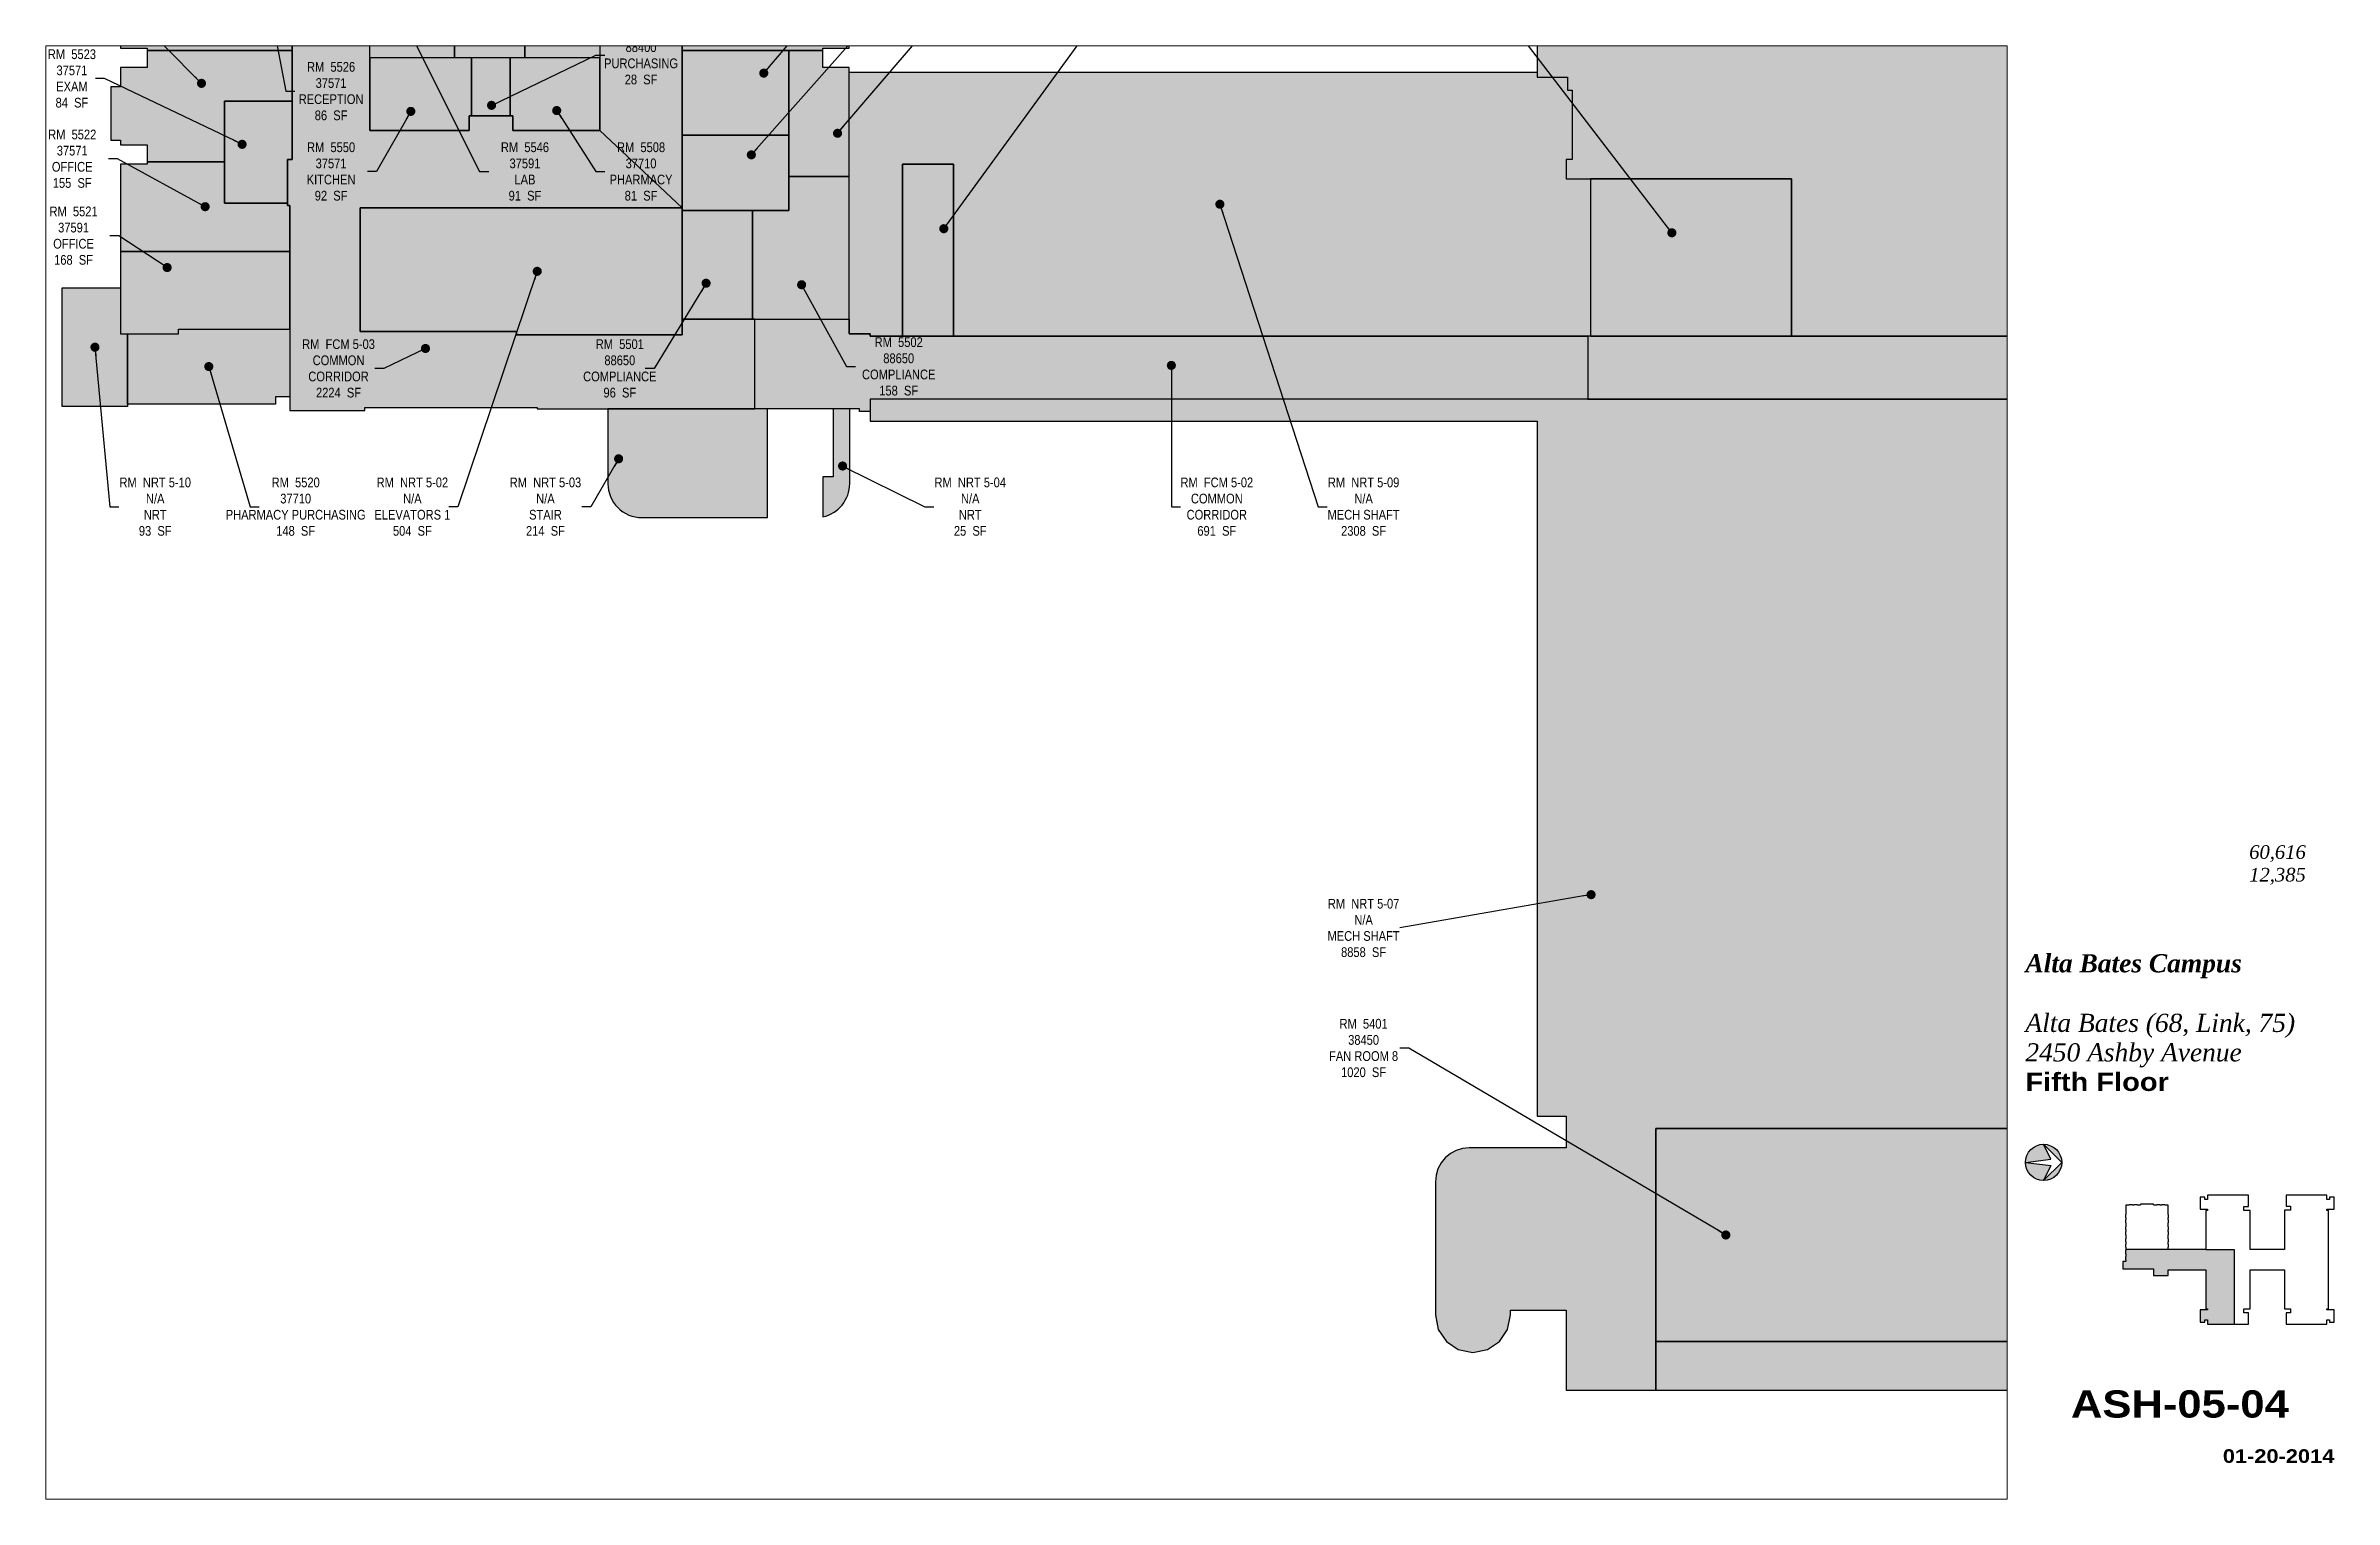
# Paper-space layout '04' of a CAD drawing. Header units: inches. Extents: x 0.9 to 16.7, y 0.5 to 10.5.
# The model-space entities are those that its viewports show. They can reach past a viewport. Long polylines and large blocks are cut down to what shows.
import ezdxf
from ezdxf.enums import TextEntityAlignment as Align

# ---------------------------------------------------------------- set-up
doc = ezdxf.new("R2010")
doc.units = ezdxf.units.IN
doc.header["$MEASUREMENT"] = 0
for name, color, linetype in [('0-LABEL', 3, 'Continuous'), ('1-NRT', 200, 'Continuous'), ('1-NRT-PTN', 253, 'Continuous'), ('3-FCM', 190, 'Continuous'), ('3-FCM-PTN', 9, 'Continuous'), ('4-OCC', 6, 'Continuous'), ('4-OCC-PTN', 95, 'Continuous'), ('T-5', 5, 'Continuous'), ('T-8', 8, 'Continuous')]:
    doc.layers.add(name, color=color, linetype=linetype)
doc.layers.add('T-VWPRT', color=1, linetype='Continuous', plot=False)
doc.styles.add('ArialB', font='')
doc.styles.add('ArialN', font='ARIALN.TTF')
doc.styles.add('TimesI', font='timesi.ttf')
doc.styles.add('TimesIB', font='timesbi.ttf')
doc.styles.get('ArialB').set_extended_font_data('Arial Black')
doc.dimstyles.new('AB-195', dxfattribs={"dimscale": 195, "dimtxt": 0.070312, "dimasz": 0.0625, "dimexe": 0.0625, "dimexo": 0.125, "dimgap": 0.25, "dimtad": 0, "dimdec": 4, "dimrnd": 0.0625, "dimzin": 0, "dimdsep": 46, "dimlunit": 4, "dimtxsty": 'ArialN', "dimblk": 'ARCHTICK', "dimcen": 0.0625, "dimclrd": 256, "dimclre": 256, "dimclrt": 256, "dimadec": 0, "dimazin": 0, "dimtfac": 1, "dimtdec": 4, "dimtofl": 0, "dimtmove": 2, "dimatfit": 3, "dimldrblk": 'DOT', "dimfxl": 0, "dimfrac": 2, "dimtolj": 1, "dimtzin": 0, "dimlwd": -1, "dimlwe": -1, "dimarcsym": 0})

# ---------------------------------------------------------------- blocks, each defined once
blk = doc.blocks.new('AB-TB-text')
for tag, style, p in [('GROSS', 'TimesI', (1.93, 4.406)), ('USEABLE', 'TimesI', (1.93, 4.25)), ('DATE', 'ArialB', (2.125, 0.25))]:
    blk.add_attdef(tag, text='', height=0.0938, dxfattribs=dict(style=style)).set_placement(p, align=Align.RIGHT)
for tag, style, p in [('CAMPUS', 'TimesIB', (0, 3.75)), ('PAVILION', 'TimesI', (0, 3.547)), ('BUILDING', 'TimesI', (0, 3.34)), ('STREET', 'TimesI', (0, 3.137)), ('FLOOR', 'ArialB', (0, 2.934))]:
    blk.add_attdef(tag, text='', height=0.125, dxfattribs=dict(style=style)).set_placement(p, align=Align.TOP_LEFT)
at = {"style": 'ArialB'}
blk.add_attdef('DWG#', text='', height=0.188, dxfattribs=at).set_placement((1.062, 0.749), align=Align.TOP_CENTER)
blk = doc.blocks.new('n-arrow')
h = blk.add_hatch(color=256)
h.paths.add_polyline_path([(0, 0.125), (0.125, 0, 0.414214)])
h.paths.add_polyline_path([(0, 0.125, 0.414214), (-0.125, 0), (0.051, 0.022)])
h = blk.add_hatch(color=256)
h.paths.add_polyline_path([(0.051, -0.022), (-0.125, 0, 0.414214), (0, -0.125)])
h.paths.add_polyline_path([(0.125, 0), (0, -0.125, 0.414214)])
for p, q in [((-0.125, 0), (0.051, 0.022)), ((-0.125, 0), (0.051, -0.022)), ((0, 0.125), (0.125, 0)), ((0.051, 0.022), (0, 0.125)), ((0, -0.125), (0.125, 0)), ((0.051, -0.022), (0, -0.125))]:
    blk.add_line(p, q)
blk.add_circle((0, 0), 0.125)
blk = doc.blocks.new('_ArchTick')
at = {"const_width": 0.15}
blk.add_lwpolyline([(-0.5, -0.5), (0.5, 0.5)], dxfattribs=at)
blk = doc.blocks.new('_Dot')
at = {"lineweight": -2}
blk.add_line((-0.5, 0), (-1, 0), dxfattribs=at)
at = {"const_width": 0.5}
blk.add_lwpolyline([(-0.25, 0, 1), (0.25, 0, 1)], format="xyb", close=True, dxfattribs=at)

msp = doc.modelspace()

# ---------------------------------------------------------------- hatches: boundary and pattern name
at = {"layer": '1-NRT-PTN'}
h = msp.add_hatch(color=256, dxfattribs=at)
h.paths.add_polyline_path([(4948.3, 3292), (4948.3, 3080.7), (5422.8, 3080.7), (5422.8, 3155.5), (5546.3, 3155.5), (5546.3, 3298.5), (5582, 3298.5), (5582, 3311.5), (5900.5, 3311.5), (5900.5, 3292), (6105.3, 3292), (6105.3, 3321.2), (6209.3, 3321.2), (6209.3, 3292), (6518, 3292), (6518, 3087.2), (6371.8, 3087.2), (6371.8, 2996.2), (6479, 2996.2), (6479, 2034.2), (6518, 2034.2), (6846.3, 2018), (7359.8, 2018), (7359.8, 1732), (7480, 1667), (7480, 1774.2), (7554.7, 1774.2), (7554.7, 1767.7, 1), (7655.5, 1767.7), (7655.5, 1946.5, 0.414214), (7610, 1992), (7480, 1992), (7480, 2031), (7519, 2031), (7519, 4367.7), (7480, 4367.7), (7480, 4410), (7610, 4410, 0.414214), (7655.5, 4455.5), (7655.5, 4634.3, 1.066888), (7555.2, 4627.7), (7480, 4627.7), (7480, 4731.7), (7359.8, 4670), (7359.8, 4384), (6846.3, 4384), (6518, 4367.7), (6479, 4367.7), (6479, 3435), (5647, 3435), (5647, 4367.7), (5608, 4367.7), (5279.8, 4384), (4766.2, 4384), (4766.2, 4670), (4646, 4735), (4646, 4627.7), (4571.3, 4627.7), (4571.3, 4634.3, 1.000001), (4470.5, 4634.3), (4470.5, 4455.5, 0.414214), (4516, 4410), (4646, 4410), (4646, 4367.7), (4607, 4367.7), (4607, 3435), (4607, 3428.5), (4648, 3428.5), (4648, 3411), (4654, 3411), (4654, 3318), (4646, 3318), (4646, 3292), (4678.5, 3292)])
h.paths.add_polyline_path([(5608, 4367.7), (5608, 4735), (4646, 4735), (4766.2, 4670), (5279.8, 4670), (5279.8, 4384)], flags=16)
h.paths.add_polyline_path([(6518, 4367.7), (6846.3, 4384), (6846.3, 4670), (7359.8, 4670), (7480, 4731.7), (6518, 4731.7)], flags=16)
h.paths.add_polyline_path([(6846.3, 2018), (6518, 2034.2), (6518, 1667), (7480, 1667), (7359.8, 1732), (6846.3, 1732)], flags=17)
for points in [[(3684, 3435), (4607, 3435), (4607, 3428.5), (4648, 3428.5), (4648, 3411), (4654, 3411), (4654, 3318), (4646, 3318), (4646, 3292), (4678.5, 3292), (4678.5, 3080.7), (3823.8, 3080.7), (3823.8, 3311.5), (3755.5, 3311.5), (3755.5, 3080.7), (3712, 3080.7), (3712, 3084), (3684, 3084)], [(3459.8, 3253), (3027.5, 3253), (3027.5, 3087.2), (3237.3, 3087.2), (3237.3, 3082.8), (3459.8, 3082.8)], [(2627.8, 3145.7), (2705.8, 3145.7), (2705.8, 3084), (2715.5, 3084), (2715.5, 2986.5), (2627.8, 2986.5)], [(5647, 2996.2), (3712, 2996.2), (3712, 2989.7), (3712, 2967), (4607, 2967), (4607, 2034.2), (4646, 2034.2), (4766.2, 2018), (5279.8, 2018), (5279.8, 1732), (4766.2, 1732), (4766.2, 1667), (5608, 1667), (5608, 2034.2), (5647, 2034.2)], [(4571.3, 1767.7, -1), (4470.5, 1767.7), (4470.5, 1946.5, -0.414214), (4516, 1992), (4646, 1992), (4646, 2034.2), (4766.2, 2018), (4766.2, 1667), (4646, 1667), (4646, 1774.2), (4571.3, 1774.2)]]:
    msp.add_hatch(color=256, dxfattribs=at).paths.add_polyline_path(points)
h = msp.add_hatch(color=256, dxfattribs=at)
edge = h.paths.add_edge_path()
edge.add_line((3405.5, 2837.5), (3574, 2837.5))
edge.add_line((3574, 2837.5), (3574, 2898.5))
edge.add_line((3574, 2898.5), (3574, 2911))
edge.add_line((3574, 2911), (3574, 2983.2))
edge.add_line((3574, 2983.2), (3360, 2983.2))
edge.add_line((3360, 2983.2), (3360, 2976.7))
edge.add_line((3360, 2976.7), (3360, 2913))
edge.add_line((3360, 2913), (3360, 2883))
edge.add_arc((3405.5, 2883), 45.5, 179.9999, 270)
h = msp.add_hatch(color=256, dxfattribs=at)
edge = h.paths.add_edge_path()
edge.add_line((3684.5, 2883), (3684.5, 2983.2))
edge.add_line((3684.5, 2983.2), (3662.5, 2983.2))
edge.add_line((3662.5, 2983.2), (3662.5, 2892))
edge.add_line((3662.5, 2892), (3648.5, 2892))
edge.add_line((3648.5, 2892), (3648.5, 2838.5))
edge.add_arc((3639, 2883), 45.5, 282.0515, 360)
at = {"layer": '3-FCM-PTN'}
h = msp.add_hatch(color=256, dxfattribs=at)
h.dxf.hatch_style = 1
h.paths.add_polyline_path([(2980.8, 4088.2), (2975.5, 4088.2), (2975.5, 4101.2), (2934, 4101.2), (2934, 4067.2), (2938, 4067.2), (2938, 3958.2), (2936.5, 3958.2), (2936.5, 3568.2), (3089, 3568.2), (3089, 3646.8), (3039, 3646.8), (3039, 3727.6), (3066.5, 3727.6), (3066.5, 3753.5), (3349.3, 3753.5), (3349.3, 3357), (3232.3, 3357), (3232.3, 3376.5), (3173.8, 3376.5), (3173.8, 3357), (3040.5, 3357), (3040.5, 3568.2), (2936.5, 3568.2), (2936.5, 3318), (2930, 3318), (2930, 3256.2), (2933.3, 3256.2), (2933.3, 2981.2), (3033.8, 2981.2), (3033.8, 2985.3), (3265.3, 2985.3), (3265.3, 2983.2), (3557.2, 2983.2), (3557.2, 3103.5), (3459.8, 3103.5), (3459.8, 3082.8), (3237.3, 3082.8), (3237.3, 3087.2), (3027.5, 3087.2), (3027.5, 3253), (3459.8, 3253), (3459.8, 4087.3), (3355.8, 4087.3), (3355.8, 3851), (3349.3, 3851), (3349.3, 3838), (3040.5, 3838), (3040.5, 3870.5), (3047, 3870.5), (3047, 3922.5), (3040.5, 3922.5), (3040.5, 4041.4), (2974.7, 4041.3), (2974.7, 4081.7), (2980.8, 4081.7)])
for points in [[(3557.2, 3103.5), (3684, 3103.5), (3684, 3084), (3712, 3084), (3712, 3080.7), (4675.3, 3080.7), (4675.3, 2996.2), (3712, 2996.2), (3712, 2980), (3697.5, 2980), (3697.5, 2983.2), (3557.2, 2983.2)], [(4675.3, 2996.2), (6371.8, 2996.2), (6371.8, 3087.2), (6209.3, 3087.2), (6209.3, 3080.7), (6105.3, 3080.7), (6105.3, 3087.2), (5900.5, 3087.2), (5900.5, 3080.7), (5578.8, 3080.7), (5578.8, 3090.5), (5552.8, 3090.5), (5552.8, 3080.7), (4675.3, 3080.7)]]:
    msp.add_hatch(color=256, dxfattribs=at).paths.add_polyline_path(points)
at = {"layer": '4-OCC-PTN'}
for color, points in [(58, [(3648.3, 3733.2), (3459.8, 3733.2), (3459.8, 3464.2), (3648.3, 3464.2), (3648.3, 3467.5), (3684, 3467.5), (3684, 3730.7), (3648.3, 3730.7)]), (138, [(3089, 3640), (3105.5, 3656), (3248.5, 3656), (3248.5, 3454.5), (3154.3, 3454.5), (3154.3, 3571.5), (3089, 3571.5)]), (138, [(2936.5, 3464.2), (2936.5, 3532.5), (2845.5, 3532.5), (2845.5, 3600.7), (2705.8, 3600.7), (2705.8, 3467.5), (2741.5, 3467.5), (2741.5, 3464.2)]), (77, [(3248.5, 3610.5), (3349.3, 3610.5), (3349.3, 3454.5), (3248.5, 3454.5)]), (138, [(3089, 3571.5), (3154.3, 3571.5), (3154.3, 3454.5), (3040.5, 3454.5), (3040.5, 3568.2), (3089, 3568.2)]), (40, [(2936.5, 3396), (2936.5, 3464.2), (2741.5, 3464.2), (2741.5, 3441.5), (2705.8, 3441.5), (2705.8, 3415.5), (2692.8, 3415.5), (2692.8, 3344), (2705.8, 3344), (2705.8, 3337.5), (2741.5, 3337.5), (2741.5, 3314.7), (2845.5, 3314.7), (2845.5, 3396)]), (40, [(3177, 3454.5), (3040.5, 3454.5), (3040.5, 3357), (3173.8, 3357), (3173.8, 3376.5), (3177, 3376.5)]), (41, [(3229, 3376.5), (3229, 3454.5), (3177, 3454.5), (3177, 3376.5)]), (77, [(3349.3, 3454.5), (3248.5, 3454.5), (3229, 3454.5), (3229, 3376.5), (3232.3, 3376.5), (3232.3, 3357), (3349.3, 3357)]), (31, [(3459.8, 3350.5), (3602.8, 3350.5), (3602.8, 3464.2), (3459.8, 3464.2)]), (62, [(3602.8, 3464.2), (3602.8, 3295.2), (3684, 3295.2), (3684, 3441.5), (3648.3, 3441.5), (3648.3, 3464.2)]), (40, [(2930, 3259.5), (2930, 3318), (2936.5, 3318), (2936.5, 3396), (2845.5, 3396), (2845.5, 3259.5)]), (20, [(3459.8, 3249.7), (3602.8, 3249.7), (3602.8, 3350.5), (3459.8, 3350.5)]), (40, [(2845.5, 3314.7), (2741.5, 3314.7), (2741.5, 3311.5), (2705.8, 3311.5), (2705.8, 3194.5), (2933.3, 3194.5), (2933.3, 3256.2), (2930, 3256.2), (2930, 3259.5), (2845.5, 3259.5)]), (20, [(3554, 3103.5), (3684, 3103.5), (3684, 3295.2), (3602.8, 3295.2), (3602.8, 3249.7), (3554, 3249.7)]), (55, [(3823.8, 3311.5), (3823.8, 3080.7), (3755.5, 3080.7), (3755.5, 3311.5)]), (55, [(4678.5, 3292), (4678.5, 3080.7), (4948.3, 3080.7), (4948.3, 3292)]), (20, [(3554, 3103.5), (3554, 3249.7), (3459.8, 3249.7), (3459.8, 3103.5)]), (138, [(2933.3, 3194.5), (2705.8, 3194.5), (2705.8, 3084), (2783.8, 3084), (2783.8, 3090.5), (2933.3, 3090.5)]), (77, [(2933.3, 2999.5), (2913.8, 2999.5), (2913.8, 2989.7), (2715.5, 2989.7), (2715.5, 3074.2), (2715.5, 3084), (2783.8, 3084), (2783.8, 3090.5), (2933.3, 3090.5)]), (55, [(4766.2, 2018), (4766.2, 1732), (4971, 1732), (5279.8, 1732), (5279.8, 2018)])]:
    msp.add_hatch(color=color, dxfattribs=at).paths.add_polyline_path(points)

# ---------------------------------------------------------------- linework, layer by layer
at = {"layer": '1-NRT'}
for points in [[(4607, 4367.7), (4607, 3435), (4607, 3428.5), (4648, 3428.5), (4648, 3411), (4654, 3411), (4654, 3318), (4646, 3318), (4646, 3292), (4678.5, 3292), (4948.3, 3292), (4948.3, 3080.7), (5422.8, 3080.7)], [(5279.8, 1732), (4766.2, 1732), (4766.2, 1667), (5608, 1667)]]:
    msp.add_lwpolyline(points, dxfattribs=at)
for points in [[(3684, 3435), (4607, 3435), (4607, 3428.5), (4648, 3428.5), (4648, 3411), (4654, 3411), (4654, 3318), (4646, 3318), (4646, 3292), (4678.5, 3292), (4678.5, 3080.7), (3823.8, 3080.7), (3823.8, 3311.5), (3755.5, 3311.5), (3755.5, 3080.7), (3712, 3080.7), (3712, 3084), (3684, 3084)], [(3459.8, 3253), (3027.5, 3253), (3027.5, 3087.2), (3237.3, 3087.2), (3237.3, 3082.8), (3459.8, 3082.8)], [(2627.8, 3145.7), (2705.8, 3145.7), (2705.8, 3084), (2715.5, 3084), (2715.5, 2986.5), (2627.8, 2986.5)]]:
    msp.add_lwpolyline(points, close=True, dxfattribs=at)
for points in [[(3405.5, 2837.5), (3574, 2837.5), (3574, 2898.5), (3574, 2911), (3574, 2983.2), (3360, 2983.2), (3360, 2976.7), (3360, 2976.7), (3360, 2913), (3360, 2913), (3360, 2883, 0.414214)], [(3684.5, 2883), (3684.5, 2983.2), (3662.5, 2983.2), (3662.5, 2892), (3648.5, 2892), (3648.5, 2838.5, 0.353866)]]:
    msp.add_lwpolyline(points, format="xyb", close=True, dxfattribs=at)
msp.add_lwpolyline([(5647, 2996.2), (3712, 2996.2), (3712, 2989.7), (3712, 2967), (4607, 2967), (4607, 2034.2), (4646, 2034.2), (4646, 1992), (4516, 1992, 0.414214), (4470.5, 1946.5), (4470.5, 1767.7, 1), (4571.3, 1767.7), (4571.3, 1774.2), (4646, 1774.2), (4646, 1667), (4766.2, 1667), (4766.2, 2018), (5279.8, 2018)], format="xyb", dxfattribs=at)
at = {"layer": '3-FCM'}
for points in [[(3349.3, 3753.5), (3349.3, 3357), (3232.3, 3357), (3232.3, 3376.5), (3173.8, 3376.5), (3173.8, 3357), (3040.5, 3357), (3040.5, 3568.2)], [(2936.5, 3568.2), (2936.5, 3318), (2930, 3318), (2930, 3256.2), (2933.3, 3256.2), (2933.3, 2981.2), (3033.8, 2981.2), (3033.8, 2985.3), (3265.3, 2985.3), (3265.3, 2983.2), (3557.2, 2983.2), (3557.2, 3103.5), (3459.8, 3103.5), (3459.8, 3082.8), (3237.3, 3082.8), (3237.3, 3087.2), (3027.5, 3087.2), (3027.5, 3253), (3459.8, 3253), (3459.8, 4087.3)]]:
    msp.add_lwpolyline(points, dxfattribs=at)
for points in [[(3557.2, 3103.5), (3684, 3103.5), (3684, 3084), (3712, 3084), (3712, 3080.7), (4675.3, 3080.7), (4675.3, 2996.2), (3712, 2996.2), (3712, 2980), (3697.5, 2980), (3697.5, 2983.2), (3557.2, 2983.2)], [(4675.3, 2996.2), (6371.8, 2996.2), (6371.8, 3087.2), (6209.3, 3087.2), (6209.3, 3080.7), (6105.3, 3080.7), (6105.3, 3087.2), (5900.5, 3087.2), (5900.5, 3080.7), (5578.8, 3080.7), (5578.8, 3090.5), (5552.8, 3090.5), (5552.8, 3080.7), (4675.3, 3080.7)]]:
    msp.add_lwpolyline(points, close=True, dxfattribs=at)
at = {"layer": '3-FCM-PTN'}
msp.add_line((3349.3, 3357), (3459.8, 3253), dxfattribs=at)
at = {"layer": '4-OCC'}
for points in [[(3648.3, 3733.2), (3459.8, 3733.2), (3459.8, 3464.2), (3648.3, 3464.2), (3648.3, 3467.5), (3684, 3467.5), (3684, 3730.7), (3648.3, 3730.7)], [(3089, 3640), (3105.5, 3656), (3248.5, 3656), (3248.5, 3454.5), (3154.3, 3454.5), (3154.3, 3571.5), (3089, 3571.5)], [(2936.5, 3464.2), (2936.5, 3532.5), (2845.5, 3532.5), (2845.5, 3600.7), (2705.8, 3600.7), (2705.8, 3467.5), (2741.5, 3467.5), (2741.5, 3464.2), (2936.5, 3464.2)], [(3248.5, 3610.5), (3349.3, 3610.5), (3349.3, 3454.5), (3248.5, 3454.5)], [(3089, 3571.5), (3154.3, 3571.5), (3154.3, 3454.5), (3040.5, 3454.5), (3040.5, 3568.2), (3089, 3568.2)], [(2936.5, 3396), (2936.5, 3464.2), (2741.5, 3464.2), (2741.5, 3441.5), (2705.8, 3441.5), (2705.8, 3415.5), (2692.8, 3415.5), (2692.8, 3344), (2705.8, 3344), (2705.8, 3337.5), (2741.5, 3337.5), (2741.5, 3314.7), (2845.5, 3314.7), (2845.5, 3396)], [(3177, 3454.5), (3040.5, 3454.5), (3040.5, 3357), (3173.8, 3357), (3173.8, 3376.5), (3177, 3376.5)], [(3229, 3376.5), (3229, 3454.5), (3177, 3454.5), (3177, 3376.5)], [(3349.3, 3454.5), (3248.5, 3454.5), (3229, 3454.5), (3229, 3376.5), (3232.3, 3376.5), (3232.3, 3357), (3349.3, 3357)], [(3459.8, 3350.5), (3602.8, 3350.5), (3602.8, 3464.2), (3459.8, 3464.2)], [(3602.8, 3464.2), (3602.8, 3295.2), (3602.8, 3295.2), (3684, 3295.2), (3684, 3441.5), (3648.3, 3441.5), (3648.3, 3464.2)], [(2930, 3259.5), (2930, 3318), (2936.5, 3318), (2936.5, 3396), (2845.5, 3396), (2845.5, 3259.5)], [(3459.8, 3249.7), (3602.8, 3249.7), (3602.8, 3350.5), (3459.8, 3350.5)], [(3554, 3249.7), (3554, 3103.5), (3684, 3103.5), (3684, 3295.2), (3602.8, 3295.2), (3602.8, 3249.7), (3554, 3249.7)], [(3823.8, 3311.5), (3823.8, 3080.7), (3755.5, 3080.7), (3755.5, 3311.5)], [(4678.5, 3292), (4678.5, 3080.7), (4948.3, 3080.7), (4948.3, 3292)], [(3554, 3103.5), (3554, 3249.7), (3459.8, 3249.7), (3459.8, 3103.5)], [(2933.3, 3194.5), (2705.8, 3194.5), (2705.8, 3084), (2783.8, 3084), (2783.8, 3090.5), (2933.3, 3090.5)], [(2933.3, 2999.5), (2913.8, 2999.5), (2913.8, 2989.7), (2715.5, 2989.7), (2715.5, 3074.2), (2715.5, 3084), (2783.8, 3084), (2783.8, 3090.5), (2933.3, 3090.5)], [(4766.2, 2018), (4766.2, 1732), (4971, 1732), (4971, 1732), (5279.8, 1732), (5279.8, 2018)]]:
    msp.add_lwpolyline(points, close=True, dxfattribs=at)
msp.add_lwpolyline([(2845.5, 3314.7), (2741.5, 3314.7), (2741.5, 3311.5), (2705.8, 3311.5), (2705.8, 3194.5), (2933.3, 3194.5), (2933.3, 3256.2), (2930, 3256.2), (2930, 3259.5), (2845.5, 3259.5), (2845.5, 3314.7)], dxfattribs=at)

# ---------------------------------------------------------------- texts
at = {"layer": '0-LABEL', "char_height": 13, "attachment_point": 5, "style": 'ArialN'}
for s, insert in [('RM  5527\\P37571\\POFFICE\\P75  SF', (2988.5, 3520)), ('RM  5551\\P88400\\PPURCHASING\\P28  SF', (3404.5, 3457.7)), ('RM  5523\\P37571\\PEXAM\\P84  SF', (2640.7, 3426.6)), ('RM  5526\\P37571\\PRECEPTION\\P86  SF', (2988.5, 3409.6)), ('RM  5522\\P37571\\POFFICE\\P155  SF', (2641.1, 3318.9)), ('RM  5550\\P37571\\PKITCHEN\\P92  SF', (2988.5, 3301.8)), ('RM  5546\\P37591\\PLAB\\P91  SF', (3248.7, 3301.8)), ('RM  5508\\P37710\\PPHARMACY\\P81  SF', (3404.5, 3301.8)), ('RM  5521\\P37591\\POFFICE\\P168  SF', (2642.9, 3215.7)), ('RM  FCM 5-03\\PCOMMON\\PCORRIDOR\\P2224  SF', (2998.5, 3037.6)), ('RM  5501\\P88650\\PCOMPLIANCE\\P96  SF', (3376, 3037.6)), ('RM  5502\\P88650\\PCOMPLIANCE\\P158  SF', (3750.3, 3040.3)), ('RM  NRT 5-10\\PN/A\\PNRT\\P93  SF', (2752.5, 2852.1)), ('RM  5520\\P37710\\PPHARMACY PURCHASING\\P148  SF', (2941, 2852.1)), ('RM  NRT 5-02\\PN/A\\PELEVATORS 1\\P504  SF', (3097.6, 2852.1)), ('RM  NRT 5-03\\PN/A\\PSTAIR\\P214  SF', (3276.2, 2852.1)), ('RM  NRT 5-04\\PN/A\\PNRT\\P25  SF', (3846.3, 2852.1)), ('RM  FCM 5-02\\PCOMMON\\PCORRIDOR\\P691  SF', (4177.2, 2852.1)), ('RM  NRT 5-09\\PN/A\\PMECH SHAFT\\P2308  SF', (4374.2, 2852.1)), ('RM  NRT 5-07\\PN/A\\PMECH SHAFT\\P8858  SF', (4374.2, 2286.9)), ('RM  5401\\P38450\\PFAN ROOM 8\\P1020  SF', (4374.2, 2125.8))]:
    msp.add_mtext(s, dxfattribs=dict(at, insert=insert))

# ---------------------------------------------------------------- leaders
at = {"layer": '0-LABEL', "annotation_type": 0, "has_hookline": 1}
for points, hookline_direction, text_width in [([(3569.2, 3433.8), (3825.7, 3731.5), (3837.9, 3731.5)], 0, 62.7), ([(3810.8, 3225.1), (4137.3, 3672.6), (4149.5, 3672.6)], 0, 62.7), ([(4787.9, 3219.6), (4440.6, 3672.6), (4428.4, 3672.6)], 1, 108.2), ([(3552.5, 3324.2), (3824, 3630.5), (3836.2, 3630.5)], 0, 97), ([(2891, 3600.7), (2927.6, 3409.6), (2939.8, 3409.6)], 0, 84.5), ([(2814.6, 3420.1), (2701.6, 3534.1), (2689.4, 3534.1)], 1, 62.7), ([(3298.9, 3484.5), (3343.6, 3554.1), (3355.8, 3554.1)], 0, 83.1), ([(3668.2, 3353.1), (3825.7, 3537.1), (3837.9, 3537.1)], 0, 71.3), ([(3088.8, 3498.8), (3187.8, 3301.8), (3200, 3301.8)], 0, 62.7), ([(3203.9, 3390.6), (3343.6, 3457.7), (3355.8, 3457.7)], 0, 97.2), ([(2869.1, 3338.3), (2684.4, 3426.6), (2672.2, 3426.6)], 1, 62.7), ([(3095.5, 3382.5), (3049.4, 3301.8), (3037.3, 3301.8)], 1, 63), ([(3291.3, 3383.6), (3343.6, 3301.8), (3355.8, 3301.8)], 0, 83.1), ([(2819.5, 3254.6), (2702, 3318.9), (2689.8, 3318.9)], 1, 62.6), ([(4181.3, 3257.9), (4313.2, 2852.1), (4325.4, 2852.1)], 0, 95.4), ([(2768.5, 3173), (2703.8, 3215.7), (2691.6, 3215.7)], 1, 60.7), ([(3265.2, 3167.9), (3158.5, 2852.1), (3146.4, 2852.1)], 1, 97.9), ([(3491.8, 3151.9), (3422, 3037.6), (3409.9, 3037.6)], 1, 97), ([(3620, 3149.9), (3680.2, 3040.3), (3692.4, 3040.3)], 0, 97), ([(2671.6, 3066.1), (2691.5, 2852.1), (2703.7, 2852.1)], 0, 94.1), ([(2824.4, 3040.1), (2880, 2852.1), (2892.2, 2852.1)], 0, 185.7), ([(3115.2, 3064.4), (3059.5, 3037.6), (3047.3, 3037.6)], 1, 95.8), ([(4116.2, 3041.7), (4116.3, 2852.1), (4128.5, 2852.1)], 0, 95.7), ([(3374.4, 2916.4), (3337.1, 2852.1), (3324.9, 2852.1)], 1, 94.1), ([(3675, 2906.7), (3785.3, 2852.1), (3797.5, 2852.1)], 0, 94.1), ([(4679.5, 2331.6), (4422.9, 2286.9)], 1, 95.4), ([(4860.4, 1875), (4435.1, 2125.8), (4422.9, 2125.8)], 1, 90.8)]:
    msp.add_leader(points, dimstyle='AB-195', dxfattribs=dict(at, hookline_direction=hookline_direction, text_width=text_width))

psp = doc.layouts.new('04')

# ---------------------------------------------------------------- hatches: boundary and pattern name
at = {"layer": 'T-8'}
psp.add_hatch(color=256, dxfattribs=at).paths.add_polyline_path([(15.998, 2.218), (15.804, 2.218), (15.545, 2.218), (15.253, 2.218), (15.253, 2.212), (15.25, 2.212), (15.25, 2.188), (15.253, 2.188), (15.253, 2.169), (15.25, 2.169), (15.25, 2.146), (15.253, 2.146), (15.253, 2.135), (15.232, 2.135), (15.232, 2.084), (15.443, 2.084), (15.443, 2.04), (15.544, 2.04), (15.544, 2.079), (15.804, 2.079), (15.804, 1.81), (15.816, 1.81), (15.816, 1.802), (15.765, 1.802), (15.765, 1.719), (15.798, 1.719), (15.798, 1.735), (15.816, 1.735), (15.816, 1.704), (15.998, 1.704)])

# ---------------------------------------------------------------- linework, layer by layer
for p, q in [((15.545, 2.218), (15.253, 2.218)), ((15.804, 2.218), (15.998, 2.218)), ((15.998, 2.218), (15.998, 1.704))]:
    psp.add_line(p, q, dxfattribs=at)
psp.add_lwpolyline([(15.232, 2.084), (15.443, 2.084), (15.443, 2.04), (15.544, 2.04), (15.544, 2.079), (15.804, 2.079), (15.804, 1.81), (15.816, 1.81), (15.816, 1.802), (15.765, 1.802), (15.765, 1.719), (15.798, 1.719), (15.798, 1.735), (15.816, 1.735), (15.816, 1.704), (16.097, 1.704), (16.097, 1.782), (16.066, 1.782), (16.066, 1.809), (16.108, 1.809), (16.108, 2.079), (16.345, 2.079), (16.345, 1.809), (16.358, 1.809), (16.358, 1.811), (16.387, 1.811), (16.387, 1.783), (16.356, 1.783), (16.356, 1.704), (16.637, 1.704), (16.637, 1.735), (16.655, 1.735), (16.655, 1.719), (16.688, 1.719), (16.688, 1.802), (16.637, 1.802), (16.637, 1.809), (16.648, 1.809), (16.648, 2.487), (16.637, 2.487), (16.637, 2.496), (16.688, 2.496), (16.688, 2.578), (16.655, 2.578), (16.655, 2.562), (16.637, 2.562), (16.637, 2.593), (16.356, 2.593), (16.356, 2.517), (16.387, 2.517), (16.387, 2.488), (16.345, 2.488), (16.345, 2.218), (16.108, 2.218), (16.108, 2.487), (16.066, 2.487), (16.066, 2.515), (16.097, 2.515), (16.097, 2.593), (15.816, 2.593), (15.816, 2.562), (15.798, 2.562), (15.798, 2.578), (15.765, 2.578), (15.765, 2.496), (15.816, 2.496), (15.816, 2.487), (15.804, 2.487), (15.804, 2.218), (15.545, 2.218), (15.545, 2.235), (15.547, 2.235), (15.547, 2.255), (15.545, 2.255), (15.545, 2.271), (15.547, 2.271), (15.547, 2.292), (15.545, 2.292), (15.545, 2.318), (15.547, 2.318), (15.547, 2.341), (15.545, 2.341), (15.545, 2.353), (15.547, 2.353), (15.547, 2.375), (15.545, 2.375), (15.545, 2.402), (15.547, 2.402), (15.547, 2.424), (15.545, 2.424), (15.545, 2.435), (15.547, 2.435), (15.547, 2.458), (15.545, 2.458), (15.545, 2.522), (15.522, 2.522), (15.522, 2.525), (15.5, 2.525), (15.5, 2.522), (15.489, 2.522), (15.489, 2.525), (15.467, 2.525), (15.467, 2.522), (15.445, 2.522), (15.445, 2.525), (15.443, 2.525), (15.443, 2.53), (15.354, 2.53), (15.354, 2.525), (15.352, 2.525), (15.352, 2.522), (15.332, 2.522), (15.332, 2.525), (15.309, 2.525), (15.309, 2.522), (15.3, 2.522), (15.3, 2.525), (15.277, 2.525), (15.277, 2.522), (15.253, 2.522), (15.253, 2.458), (15.25, 2.458), (15.25, 2.435), (15.253, 2.435), (15.253, 2.424), (15.25, 2.424), (15.25, 2.402), (15.253, 2.402), (15.253, 2.375), (15.25, 2.375), (15.25, 2.353), (15.253, 2.353), (15.253, 2.341), (15.25, 2.341), (15.25, 2.318), (15.253, 2.318), (15.253, 2.292), (15.25, 2.292), (15.25, 2.271), (15.253, 2.271), (15.253, 2.255), (15.25, 2.255), (15.25, 2.235), (15.253, 2.235), (15.253, 2.212), (15.25, 2.212), (15.25, 2.188), (15.253, 2.188), (15.253, 2.169), (15.25, 2.169), (15.25, 2.146), (15.253, 2.146), (15.253, 2.135), (15.232, 2.135)], close=True, dxfattribs=at)

# ---------------------------------------------------------------- block references
at = {"layer": 'T-5'}
ref = psp.add_blockref('AB-TB-text', (14.562, 0.5), dxfattribs=at)
ref.add_attrib('DATE', '01-20-2014', dxfattribs={"layer": 'T-8', "height": 0.0938, "style": 'ArialB'}).set_placement((16.688, 0.75), align=Align.RIGHT)
ref.add_attrib('DWG#', 'ASH-05-04', dxfattribs={"layer": 'T-8', "height": 0.1875, "style": 'ArialB'}).set_placement((15.625, 1.249), align=Align.TOP_CENTER)
ref.add_attrib('GROSS', '60,616', dxfattribs={"layer": '0', "height": 0.0938, "style": 'TimesI'}).set_placement((16.492, 4.906), align=Align.RIGHT)
ref.add_attrib('USEABLE', '12,385', dxfattribs={"layer": '0', "height": 0.0938, "style": 'TimesI'}).set_placement((16.492, 4.75), align=Align.RIGHT)
ref.add_attrib('BUILDING', 'Alta Bates (68, Link, 75)', dxfattribs={"layer": '0', "height": 0.125, "style": 'TimesI'}).set_placement((14.562, 3.84), align=Align.TOP_LEFT)
ref.add_attrib('STREET', '2450 Ashby Avenue', dxfattribs={"layer": '0', "height": 0.125, "style": 'TimesI'}).set_placement((14.562, 3.637), align=Align.TOP_LEFT)
ref.add_attrib('FLOOR', 'Fifth Floor', dxfattribs={"layer": 'T-8', "height": 0.125, "style": 'ArialB'}).set_placement((14.562, 3.434), align=Align.TOP_LEFT)
ref.add_attrib('CAMPUS', 'Alta Bates Campus', dxfattribs={"layer": '0', "height": 0.125, "style": 'TimesIB'}).set_placement((14.562, 4.25), align=Align.TOP_LEFT)
at = {"layer": 'T-8'}
psp.add_blockref('n-arrow', (14.687, 2.817), dxfattribs=at)

# ---------------------------------------------------------------- viewports
at = {"layer": 'T-VWPRT'}
psp.add_viewport(center=(7.687, 5.5), size=(13.5, 10), view_center_point=(3921.75, 2495.5), view_height=1950, dxfattribs=at)

doc.saveas('drawing.dxf')
